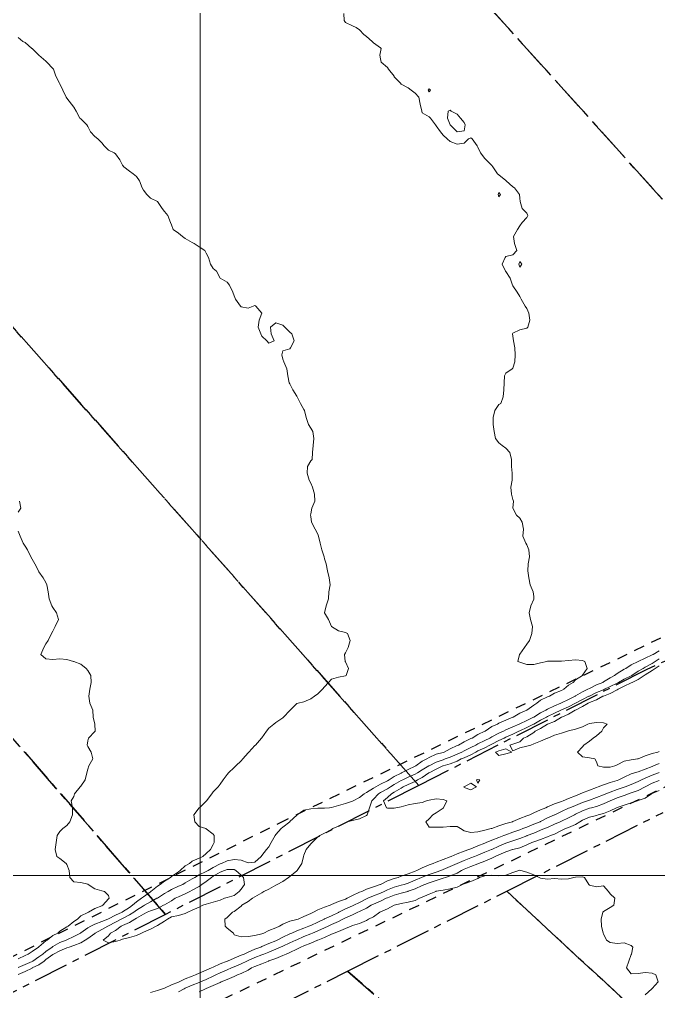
# Model space of a CAD drawing. Header units: centimetres. Extents: x 0 to 642158, y -847 to 649707.
# Drawn here: x 616853.8 to 616899.7, y 619879.1 to 619948.8 of the extents above; entities that cross this region are included whole.
import ezdxf

# ---------------------------------------------------------------- set-up
doc = ezdxf.new("R2010")
doc.units = ezdxf.units.CM
doc.header["$MEASUREMENT"] = 0
doc.linetypes.add('CENTERX2', pattern=[4, 2.5, -0.5, 0.5, -0.5])
doc.linetypes.add('JIS_02_0.7', pattern=[1.35, 0.75, -0.6])
for name, color, linetype, lineweight in [('MEV_grille', 254, 'Continuous', 9), ('WAL_parcellaire agricole', 7, 'JIS_02_0.7', 25), ('WAL_topographie 0.5', 253, 'Continuous', 20)]:
    doc.layers.add(name, color=color, linetype=linetype, lineweight=lineweight)
doc.layers.add('SPW_parcellaire cadastral', color=7, linetype='CENTERX2', lineweight=25, true_color=0xff0542)

# ---------------------------------------------------------------- blocks, each defined once
blk = doc.blocks.new('*U114')
at = {"layer": 'MEV_grille', "transparency": 33554687}
blk.add_lwpolyline([(-1338.461, 0), (1338.461, 0)], dxfattribs=at)
blk = doc.blocks.new('*U115')
at = {"layer": 'MEV_grille', "color": 0, "linetype": 'ByBlock', "lineweight": -2, "transparency": 16777216}
blk.add_blockref('*U114', (0, -2500), dxfattribs=at)
blk = doc.blocks.new('*U112')
at = {"layer": 'MEV_grille', "transparency": 33554687}
blk.add_lwpolyline([(0, 1825.476), (0, -1825.476)], dxfattribs=at)
blk = doc.blocks.new('*U113')
at = {"layer": 'MEV_grille', "color": 0, "linetype": 'ByBlock', "lineweight": -2, "transparency": 16777216}
blk.add_blockref('*U112', (1500, 0), dxfattribs=at)

msp = doc.modelspace()

# ---------------------------------------------------------------- linework, layer by layer
at = {"layer": 'SPW_parcellaire cadastral'}
for points in [[(616921.398, 619912.152), (616803.95, 620042.534), (616842.291, 620067.212), (616824.166, 620098.846), (616913.726, 620151.806), (617037.024, 619981.817), (616987.92, 619947.229), (616962.52, 619932.624), (616929.537, 619915.761), (616921.398, 619912.152)], [(616921.398, 619912.152), (616898.867, 619902.178), (616882.513, 619893.846), (616771.738, 620018.879), (616798.175, 620038.82), (616803.95, 620042.534), (616921.398, 619912.152)], [(616882.513, 619893.846), (616864.333, 619884.589), (616757.22, 620008.014), (616771.738, 620018.879), (616882.513, 619893.846)], [(616757.22, 620008.014), (616864.333, 619884.589), (616849.178, 619876.876), (616827.473, 619868.186), (616748.583, 619955.437), (616722.531, 619984.249), (616757.22, 620008.014)], [(616959.546, 619820.771), (616888.816, 619886.258), (616900.032, 619891.92)], [(616947.959, 619819.337), (616877.389, 619880.518), (616888.816, 619886.258), (616959.546, 619820.771)], [(616934.91, 619817.724), (616865.208, 619874.421), (616877.389, 619880.518), (616947.959, 619819.337)]]:
    msp.add_lwpolyline(points, dxfattribs=at)
at = {"layer": 'WAL_parcellaire agricole'}
for points in [[(617004.365, 620160.596), (617008.458, 620154.4), (617135.971, 620039.415), (617097.973, 620020.411), (617076.475, 620008.409), (617057.809, 619999.407), (617044.144, 619991.405), (617027.645, 619979.57), (617009.147, 619966.735), (616986.816, 619950.066), (616958.152, 619932.729), (616872.99, 619891.386), (616829.993, 619869.882)], [(616834.393, 619862.141), (616901.115, 619894.202), (616963.611, 619923.834), (616998.733, 619944.275), (617044.542, 619975.155), (617078.601, 619997.784), (617129.239, 620024.449), (617150.605, 620035.193), (617167.005, 620042.471), (617183.636, 620049.254), (617195.968, 620052.589), (617205.635, 620054.257), (617214.468, 620054.924), (617225.801, 620055.092), (617244.635, 620054.095), (617264.801, 620051.764), (617279.268, 620048.932), (617287.568, 620047.033), (617298.302, 620043.934), (617316.303, 620037.27), (617206.585, 619911.125), (617193.234, 619891.652), (617159.761, 619845.532), (616438.339, 619756.31)]]:
    msp.add_lwpolyline(points, dxfattribs=at)
at = {"layer": 'WAL_topographie 0.5'}
for points in [[(616877.115, 619949.25), (616877.157, 619948.75), (616877.25, 619948.603), (616877.75, 619948.367), (616878, 619948.25), (616878.25, 619948.083), (616878.558, 619947.75), (616878.75, 619947.603), (616879.15, 619947.25), (616879.25, 619947.135), (616879.75, 619946.796), (616879.813, 619946.75), (616879.75, 619946.5), (616879.704, 619946.25), (616879.75, 619946), (616879.806, 619945.75), (616880.25, 619945.386), (616880.329, 619945.25), (616880.729, 619944.75), (616880.75, 619944.714), (616881.183, 619944.25), (616881.25, 619944.179), (616881.75, 619943.909), (616881.969, 619943.75), (616882.25, 619943.525), (616882.5, 619943.25), (616882.597, 619942.75), (616882.715, 619942.25), (616882.75, 619942.125), (616883.25, 619941.833), (616883.341, 619941.75), (616883.697, 619941.25), (616883.75, 619941.183), (616884.06, 619940.75), (616884.25, 619940.515), (616884.531, 619940.25), (616884.75, 619940.075), (616885.25, 619939.875), (616885.75, 619939.95), (616886.083, 619940.25), (616886.25, 619940.338), (616886.333, 619940.25), (616886.687, 619939.75), (616886.75, 619939.65), (616886.924, 619939.25), (616887.25, 619938.833), (616887.329, 619938.75), (616887.75, 619938.35), (616887.819, 619938.25), (616888.159, 619937.75), (616888.25, 619937.679), (616888.75, 619937.266), (616888.77, 619937.25), (616889.25, 619936.821), (616889.368, 619936.75), (616889.721, 619936.25), (616889.75, 619936), (616889.77, 619935.75), (616889.917, 619935.25), (616890.25, 619934.917), (616890.341, 619934.75), (616890.25, 619934.617), (616889.927, 619934.25), (616889.75, 619934), (616889.592, 619933.75), (616889.303, 619933.25), (616889.382, 619932.75), (616889.531, 619932.25), (616889.25, 619931.929), (616888.75, 619931.809), (616888.697, 619931.75), (616888.5, 619931.25), (616888.738, 619930.75), (616888.75, 619930.726), (616889.053, 619930.25), (616889.223, 619929.75), (616889.25, 619929.708), (616889.574, 619929.25), (616889.75, 619928.95), (616889.861, 619928.75), (616890.147, 619928.25), (616890.25, 619928.075), (616890.391, 619927.75), (616890.463, 619927.25), (616890.321, 619926.75), (616890.25, 619926.675), (616889.75, 619926.56), (616889.25, 619926.3), (616889.23, 619926.25), (616889.25, 619926.083), (616889.296, 619925.75), (616889.401, 619925.25), (616889.412, 619924.75), (616889.408, 619924.25), (616889.25, 619923.788), (616889.211, 619923.75), (616888.75, 619923.434), (616888.658, 619923.25), (616888.644, 619922.75), (616888.619, 619922.25), (616888.563, 619921.75), (616888.393, 619921.25), (616888.25, 619921.183), (616887.968, 619920.75), (616887.833, 619920.25), (616887.833, 619919.75), (616887.907, 619919.25), (616888, 619918.75), (616888.25, 619918.444), (616888.481, 619918.25), (616888.75, 619918.056), (616889.032, 619917.75), (616889.157, 619917.25), (616889.157, 619916.75), (616889.201, 619916.25), (616889.202, 619915.75), (616889.116, 619915.25), (616889.167, 619914.75), (616889.25, 619914.375), (616889.296, 619914.25), (616889.25, 619913.75), (616889.516, 619913.25), (616889.75, 619913.044), (616889.922, 619912.75), (616890.019, 619912.25), (616889.977, 619911.75), (616890.179, 619911.25), (616890.25, 619911.107), (616890.406, 619910.75), (616890.444, 619910.25), (616890.353, 619909.75), (616890.342, 619909.25), (616890.409, 619908.75), (616890.5, 619908.25), (616890.715, 619907.75), (616890.75, 619907.417), (616890.765, 619907.25), (616890.75, 619907.212), (616890.55, 619906.75), (616890.438, 619906.25), (616890.511, 619905.75), (616890.658, 619905.25), (616890.628, 619904.75), (616890.448, 619904.25), (616890.25, 619903.981), (616890.102, 619903.75), (616889.75, 619903.261), (616889.74, 619903.25), (616889.614, 619902.75), (616889.75, 619902.698), (616890.25, 619902.532), (616890.75, 619902.535), (616891.25, 619902.645), (616891.7, 619902.75), (616891.75, 619902.761), (616892.25, 619902.772), (616892.75, 619902.762), (616893.25, 619902.828), (616893.75, 619902.859), (616894.25, 619902.815), (616894.425, 619902.75), (616894.59, 619902.25), (616894.25, 619901.764), (616894.242, 619901.75), (616893.75, 619901.433), (616893.582, 619901.25), (616893.25, 619901.037), (616892.917, 619900.75), (616892.75, 619900.674), (616892.25, 619900.466), (616891.875, 619900.25), (616891.75, 619900.206), (616891.25, 619899.969), (616890.976, 619899.75), (616890.75, 619899.623), (616890.259, 619899.25), (616890.25, 619899.246), (616889.75, 619899.032), (616889.267, 619898.75), (616889.25, 619898.743), (616888.75, 619898.545), (616888.25, 619898.312), (616888.143, 619898.25), (616887.75, 619898.077), (616887.274, 619897.75), (616887.25, 619897.738), (616886.75, 619897.505), (616886.338, 619897.25), (616886.25, 619897.21), (616885.75, 619896.972), (616885.355, 619896.75), (616885.25, 619896.708), (616884.75, 619896.489), (616884.33, 619896.25), (616884.25, 619896.222), (616883.75, 619896.088), (616883.25, 619895.866), (616883.078, 619895.75), (616882.75, 619895.582), (616882.292, 619895.25), (616882.25, 619895.225), (616881.75, 619894.989), (616881.268, 619894.75), (616881.25, 619894.743), (616880.75, 619894.503), (616880.381, 619894.25), (616880.25, 619894.182), (616879.75, 619893.945), (616879.431, 619893.75), (616879.25, 619893.653), (616878.75, 619893.348), (616878.589, 619893.25), (616878.25, 619892.981), (616877.79, 619892.75), (616877.75, 619892.73), (616877.25, 619892.564), (616876.75, 619892.411), (616876.25, 619892.264), (616876.098, 619892.25), (616875.75, 619892.226), (616875.25, 619892.217), (616874.75, 619892.179), (616874.25, 619892.066), (616873.778, 619891.75), (616873.75, 619891.728), (616873.25, 619891.253), (616873.246, 619891.25), (616872.75, 619890.849), (616872.63, 619890.75), (616872.25, 619890.33), (616872.19, 619890.25), (616871.909, 619889.75), (616871.75, 619889.447), (616871.586, 619889.25), (616871.25, 619888.813), (616871.185, 619888.75), (616870.75, 619888.339), (616870.25, 619888.294), (616869.75, 619888.478), (616869.25, 619888.543), (616868.75, 619888.447), (616868.34, 619888.25), (616868.25, 619888.219), (616867.75, 619887.974), (616867.384, 619887.75), (616867.25, 619887.673), (616866.75, 619887.427), (616866.433, 619887.25), (616866.25, 619887.149), (616865.75, 619886.855), (616865.563, 619886.75), (616865.25, 619886.614), (616864.75, 619886.38), (616864.529, 619886.25), (616864.25, 619886.093), (616863.75, 619885.773), (616863.716, 619885.75), (616863.25, 619885.487), (616862.813, 619885.25), (616862.75, 619885.22), (616862.25, 619884.898), (616862.056, 619884.75), (616861.75, 619884.554), (616861.25, 619884.308), (616861.139, 619884.25), (616860.75, 619884.04), (616860.25, 619883.781), (616860.186, 619883.75), (616859.75, 619883.513), (616859.273, 619883.25), (616859.25, 619883.233), (616858.75, 619882.877), (616858.553, 619882.75), (616858.25, 619882.563), (616857.75, 619882.36), (616857.412, 619882.25), (616857.25, 619882.187), (616856.75, 619881.987), (616856.3, 619881.75), (616856.25, 619881.718), (616855.75, 619881.349), (616855.614, 619881.25), (616855.25, 619880.974), (616854.767, 619880.75), (616854.75, 619880.739), (616854.25, 619880.496), (616853.75, 619880.288)], [(616853.75, 619947.533), (616854.092, 619947.25), (616854.25, 619947.159), (616854.732, 619946.75), (616854.75, 619946.732), (616855.25, 619946.25), (616855.25, 619946.25), (616855.75, 619945.822), (616855.813, 619945.75), (616856.25, 619945.313), (616856.291, 619945.25), (616856.457, 619944.75), (616856.712, 619944.25), (616856.75, 619944.191), (616856.964, 619943.75), (616857.2, 619943.25), (616857.25, 619943.175), (616857.59, 619942.75), (616857.75, 619942.528), (616857.929, 619942.25), (616858.19, 619941.75), (616858.25, 619941.685), (616858.685, 619941.25), (616858.75, 619941.15), (616858.957, 619940.75), (616859.25, 619940.423), (616859.464, 619940.25), (616859.75, 619939.964), (616859.937, 619939.75), (616860.25, 619939.45), (616860.635, 619939.25), (616860.75, 619939.167), (616861.05, 619938.75), (616861.25, 619938.365), (616861.329, 619938.25), (616861.75, 619937.93), (616862, 619937.75), (616862.25, 619937.554), (616862.456, 619937.25), (616862.653, 619936.75), (616862.75, 619936.575), (616863, 619936.25), (616863.25, 619936.009), (616863.75, 619935.75), (616863.75, 619935.75), (616864.091, 619935.25), (616864.25, 619935.031), (616864.5, 619934.75), (616864.687, 619934.25), (616864.75, 619934.083), (616864.886, 619933.75), (616865.25, 619933.483), (616865.554, 619933.25), (616865.75, 619933.105), (616866.25, 619932.827), (616866.375, 619932.75), (616866.75, 619932.5), (616867.15, 619932.25), (616867.25, 619932.062), (616867.406, 619931.75), (616867.562, 619931.25), (616867.75, 619930.95), (616868, 619930.75), (616868.25, 619930.25), (616868.25, 619930.25), (616868.75, 619929.972), (616868.932, 619929.75), (616869.161, 619929.25), (616869.25, 619929), (616869.364, 619928.75), (616869.721, 619928.25), (616869.75, 619928.21), (616870.25, 619928.113), (616870.625, 619928.25), (616870.75, 619928.306), (616870.813, 619928.25), (616871.25, 619927.75), (616871.25, 619927.75), (616871.25, 619927.75), (616871.058, 619927.25), (616870.989, 619926.75), (616871.159, 619926.25), (616871.25, 619926.1), (616871.6, 619925.75), (616871.75, 619925.6), (616872.125, 619925.75), (616871.917, 619926.25), (616871.865, 619926.75), (616872.25, 619927.062), (616872.75, 619926.886), (616872.886, 619926.75), (616873.25, 619926.369), (616873.389, 619926.25), (616873.568, 619925.75), (616873.296, 619925.25), (616873.25, 619925.188), (616872.75, 619925.05), (616872.671, 619924.75), (616872.75, 619924.45), (616872.827, 619924.25), (616873.033, 619923.75), (616873.105, 619923.25), (616873.204, 619922.75), (616873.25, 619922.662), (616873.462, 619922.25), (616873.75, 619921.798), (616873.774, 619921.75), (616874.013, 619921.25), (616874.25, 619920.841), (616874.294, 619920.75), (616874.413, 619920.25), (616874.579, 619919.75), (616874.75, 619919.49), (616874.896, 619919.25), (616874.985, 619918.75), (616874.92, 619918.25), (616874.88, 619917.75), (616874.861, 619917.25), (616874.75, 619917.15), (616874.528, 619916.75), (616874.5, 619916.25), (616874.643, 619915.75), (616874.75, 619915.55), (616874.875, 619915.25), (616875.025, 619914.75), (616875.05, 619914.25), (616874.835, 619913.75), (616874.75, 619913.341), (616874.726, 619913.25), (616874.75, 619913.15), (616874.817, 619912.75), (616875.067, 619912.25), (616875.25, 619911.893), (616875.314, 619911.75), (616875.432, 619911.25), (616875.542, 619910.75), (616875.714, 619910.25), (616875.75, 619910.125), (616875.87, 619909.75), (616875.944, 619909.25), (616876.083, 619908.75), (616876.15, 619908.25), (616876.056, 619907.75), (616876.025, 619907.25), (616875.859, 619906.75), (616875.75, 619906.25), (616876.017, 619905.75), (616876.25, 619905.25), (616876.25, 619905.25), (616876.75, 619904.942), (616877.25, 619904.824), (616877.393, 619904.75), (616877.583, 619904.25), (616877.438, 619903.75), (616877.25, 619903.375), (616877.167, 619903.25), (616877.212, 619902.75), (616877.25, 619902.712), (616877.464, 619902.25), (616877.287, 619901.75), (616877.25, 619901.718), (616876.75, 619901.617), (616876.25, 619901.482), (616876.026, 619901.25), (616875.75, 619900.93), (616875.589, 619900.75), (616875.25, 619900.433), (616875.03, 619900.25), (616874.75, 619900.075), (616874.25, 619899.858), (616873.85, 619899.75), (616873.75, 619899.722), (616873.264, 619899.25), (616873.25, 619899.236), (616872.791, 619898.75), (616872.75, 619898.708), (616872.25, 619898.379), (616872.105, 619898.25), (616871.75, 619897.96), (616871.583, 619897.75), (616871.25, 619897.279), (616871.226, 619897.25), (616870.779, 619896.75), (616870.75, 619896.721), (616870.306, 619896.25), (616870.25, 619896.183), (616869.879, 619895.75), (616869.75, 619895.628), (616869.382, 619895.25), (616869.25, 619895.128), (616868.853, 619894.75), (616868.75, 619894.632), (616868.461, 619894.25), (616868.25, 619893.953), (616868.112, 619893.75), (616867.75, 619893.388), (616867.643, 619893.25), (616867.277, 619892.75), (616867.25, 619892.721), (616866.758, 619892.25), (616866.75, 619892.241), (616866.365, 619891.75), (616866.434, 619891.25), (616866.75, 619890.909), (616867.226, 619890.75), (616867.25, 619890.739), (616867.75, 619890.354), (616867.831, 619890.25), (616867.83, 619889.75), (616867.75, 619889.601), (616867.567, 619889.25), (616867.25, 619888.968), (616867.013, 619888.75), (616866.75, 619888.637), (616866.25, 619888.411), (616866.043, 619888.25), (616865.75, 619888.077), (616865.371, 619887.75), (616865.25, 619887.662), (616864.75, 619887.305), (616864.684, 619887.25), (616864.25, 619886.989), (616863.946, 619886.75), (616863.75, 619886.62), (616863.285, 619886.25), (616863.25, 619886.227), (616862.75, 619885.865), (616862.617, 619885.75), (616862.25, 619885.508), (616861.966, 619885.25), (616861.75, 619885.091), (616861.25, 619884.77), (616861.216, 619884.75), (616860.75, 619884.553), (616860.25, 619884.28), (616860.188, 619884.25), (616859.75, 619884.083), (616859.25, 619883.893), (616858.976, 619883.75), (616858.75, 619883.622), (616858.25, 619883.263), (616858.231, 619883.25), (616857.75, 619883.007), (616857.25, 619882.782), (616857.191, 619882.75), (616856.75, 619882.568), (616856.25, 619882.285), (616856.204, 619882.25), (616855.75, 619881.927), (616855.535, 619881.75), (616855.25, 619881.54), (616854.801, 619881.25), (616854.75, 619881.221), (616854.25, 619881.012), (616853.75, 619880.792)], [(616883.35, 619943.75), (616883.25, 619943.639), (616883.167, 619943.75), (616883.25, 619943.841), (616883.35, 619943.75)], [(616885.251, 619940.75), (616885.25, 619940.75), (616885.25, 619940.75), (616884.75, 619941.25), (616884.75, 619941.25), (616884.566, 619941.75), (616884.607, 619942.25), (616884.75, 619942.306), (616884.827, 619942.25), (616885.25, 619942.021), (616885.51, 619941.75), (616885.75, 619941.417), (616885.838, 619941.25), (616885.75, 619940.822), (616885.251, 619940.75)], [(616888.25, 619936.083), (616888.361, 619936.25), (616888.25, 619936.393), (616888.206, 619936.25), (616888.25, 619936.083)], [(616889.893, 619931.25), (616889.75, 619931.05), (616889.694, 619931.25), (616889.75, 619931.45), (616889.893, 619931.25)], [(616853.845, 619914.25), (616853.942, 619913.75), (616853.75, 619913.472)], [(616853.75, 619912.094), (616853.903, 619911.75), (616854.122, 619911.25), (616854.25, 619911.033), (616854.426, 619910.75), (616854.675, 619910.25), (616854.75, 619910.092), (616854.941, 619909.75), (616855.209, 619909.25), (616855.25, 619909.192), (616855.561, 619908.75), (616855.75, 619908.417), (616855.815, 619908.25), (616855.914, 619907.75), (616855.971, 619907.25), (616856.167, 619906.75), (616856.25, 619906.619), (616856.508, 619906.25), (616856.639, 619905.75), (616856.423, 619905.25), (616856.25, 619904.929), (616856.15, 619904.75), (616855.901, 619904.25), (616855.75, 619904.015), (616855.592, 619903.75), (616855.381, 619903.25), (616855.75, 619902.934), (616856.25, 619902.901), (616856.75, 619902.939), (616857.25, 619902.891), (616857.724, 619902.75), (616857.75, 619902.74), (616858.25, 619902.543), (616858.625, 619902.25), (616858.75, 619902.105), (616858.97, 619901.75), (616859, 619901.25), (616858.904, 619900.75), (616858.823, 619900.25), (616858.893, 619899.75), (616859.107, 619899.25), (616859.145, 619898.75), (616859.25, 619898.25), (616859.25, 619898.25), (616859.27, 619897.75), (616859.25, 619897.721), (616858.806, 619897.25), (616858.75, 619897.05), (616858.704, 619896.75), (616858.75, 619896.635), (616859, 619896.25), (616859.104, 619895.75), (616858.831, 619895.25), (616858.75, 619895.023), (616858.685, 619894.75), (616858.561, 619894.25), (616858.25, 619893.798), (616858.217, 619893.75), (616857.807, 619893.25), (616857.75, 619893.05), (616857.55, 619892.75), (616857.661, 619892.25), (616857.656, 619891.75), (616857.466, 619891.25), (616857.25, 619890.975), (616856.95, 619890.75), (616856.75, 619890.536), (616856.56, 619890.25), (616856.478, 619889.75), (616856.401, 619889.25), (616856.54, 619888.75), (616856.75, 619888.607), (616857.204, 619888.25), (616857.25, 619888.187), (616857.417, 619887.75), (616857.457, 619887.25), (616857.75, 619886.926), (616858.25, 619886.875), (616858.75, 619886.775), (616858.79, 619886.75), (616859.25, 619886.431), (616859.75, 619886.299), (616859.95, 619886.25), (616860.25, 619885.95), (616860.294, 619885.75), (616860.25, 619885.719), (616859.827, 619885.25), (616859.75, 619885.216), (616859.25, 619885.008), (616858.794, 619884.75), (616858.75, 619884.738), (616858.25, 619884.49), (616858.004, 619884.25), (616857.75, 619884.077), (616857.345, 619883.75), (616857.25, 619883.699), (616856.75, 619883.386), (616856.593, 619883.25), (616856.25, 619883.072), (616855.843, 619882.75), (616855.75, 619882.691), (616855.25, 619882.276), (616855.22, 619882.25), (616854.75, 619881.944), (616854.481, 619881.75), (616854.25, 619881.649), (616853.75, 619881.411)], [(616899.75, 619903.519), (616899.319, 619903.25), (616899.25, 619903.213), (616898.75, 619902.988), (616898.25, 619902.755), (616898.24, 619902.75), (616897.75, 619902.497), (616897.364, 619902.25), (616897.25, 619902.188), (616896.75, 619901.894), (616896.553, 619901.75), (616896.25, 619901.58), (616895.75, 619901.276), (616895.704, 619901.25), (616895.25, 619901.079), (616894.75, 619900.818), (616894.637, 619900.75), (616894.25, 619900.574), (616893.75, 619900.271), (616893.717, 619900.25), (616893.25, 619900.021), (616892.75, 619899.774), (616892.701, 619899.75), (616892.25, 619899.57), (616891.75, 619899.327), (616891.621, 619899.25), (616891.25, 619899.062), (616890.75, 619898.751), (616890.749, 619898.75), (616890.25, 619898.516), (616889.75, 619898.276), (616889.698, 619898.25), (616889.25, 619898.062), (616888.75, 619897.832), (616888.587, 619897.75), (616888.25, 619897.597), (616887.75, 619897.333), (616887.611, 619897.25), (616887.25, 619897.071), (616886.75, 619896.832), (616886.601, 619896.75), (616886.25, 619896.579), (616885.75, 619896.332), (616885.584, 619896.25), (616885.25, 619896.104), (616884.75, 619895.885), (616884.41, 619895.75), (616884.25, 619895.695), (616883.75, 619895.526), (616883.25, 619895.27), (616883.218, 619895.25), (616882.75, 619894.967), (616882.414, 619894.75), (616882.25, 619894.654), (616881.75, 619894.437), (616881.353, 619894.25), (616881.25, 619894.197), (616880.75, 619893.909), (616880.48, 619893.75), (616880.25, 619893.617), (616879.75, 619893.339), (616879.614, 619893.25), (616879.25, 619892.878), (616879.13, 619892.75), (616878.977, 619892.25), (616878.791, 619891.75), (616878.75, 619891.702), (616878.25, 619891.448), (616877.75, 619891.329), (616877.373, 619891.25), (616877.25, 619891.198), (616876.75, 619890.925), (616876.335, 619890.75), (616876.25, 619890.687), (616875.75, 619890.424), (616875.398, 619890.25), (616875.25, 619890.158), (616874.853, 619889.75), (616874.75, 619889.649), (616874.426, 619889.25), (616874.25, 619888.85), (616874.221, 619888.75), (616874.108, 619888.25), (616873.769, 619887.75), (616873.75, 619887.733), (616873.25, 619887.327), (616873.154, 619887.25), (616872.75, 619886.965), (616872.352, 619886.75), (616872.25, 619886.684), (616871.75, 619886.419), (616871.391, 619886.25), (616871.25, 619886.148), (616870.75, 619885.864), (616870.572, 619885.75), (616870.25, 619885.529), (616869.801, 619885.25), (616869.75, 619885.195), (616869.25, 619884.814), (616869.147, 619884.75), (616868.75, 619884.385), (616868.583, 619884.25), (616868.603, 619883.75), (616868.75, 619883.618), (616869.217, 619883.25), (616869.25, 619883.125), (616869.75, 619882.993), (616870.25, 619883.022), (616870.75, 619883.092), (616871.25, 619883.212), (616871.387, 619883.25), (616871.75, 619883.436), (616872.25, 619883.639), (616872.515, 619883.75), (616872.75, 619883.9), (616873.25, 619884.107), (616873.75, 619884.221), (616873.854, 619884.25), (616874.25, 619884.436), (616874.75, 619884.67), (616874.941, 619884.75), (616875.25, 619884.921), (616875.75, 619885.108), (616876.145, 619885.25), (616876.25, 619885.304), (616876.75, 619885.528), (616877.25, 619885.7), (616877.373, 619885.75), (616877.75, 619885.955), (616878.25, 619886.182), (616878.422, 619886.25), (616878.75, 619886.412), (616879.25, 619886.581), (616879.742, 619886.75), (616879.75, 619886.754), (616880.25, 619887.001), (616880.75, 619887.168), (616881.03, 619887.25), (616881.25, 619887.337), (616881.75, 619887.515), (616882.25, 619887.705), (616882.361, 619887.75), (616882.75, 619887.945), (616883.25, 619888.147), (616883.541, 619888.25), (616883.75, 619888.337), (616884.25, 619888.527), (616884.75, 619888.723), (616884.817, 619888.75), (616885.25, 619888.945), (616885.75, 619889.137), (616886.093, 619889.25), (616886.25, 619889.308), (616886.75, 619889.513), (616887.25, 619889.714), (616887.347, 619889.75), (616887.75, 619889.913), (616888.25, 619890.115), (616888.603, 619890.25), (616888.75, 619890.308), (616889.25, 619890.498), (616889.75, 619890.673), (616889.964, 619890.75), (616890.25, 619890.864), (616890.75, 619891.065), (616891.205, 619891.25), (616891.25, 619891.271), (616891.75, 619891.52), (616892.25, 619891.743), (616892.266, 619891.75), (616892.75, 619891.971), (616893.25, 619892.211), (616893.338, 619892.25), (616893.75, 619892.42), (616894.25, 619892.62), (616894.615, 619892.75), (616894.75, 619892.804), (616895.25, 619892.979), (616895.75, 619893.183), (616895.918, 619893.25), (616896.25, 619893.38), (616896.75, 619893.548), (616897.25, 619893.727), (616897.314, 619893.75), (616897.75, 619893.93), (616898.25, 619894.127), (616898.498, 619894.25), (616898.75, 619894.367), (616899.25, 619894.59), (616899.696, 619894.75), (616899.75, 619894.772)], [(616899.75, 619902.926), (616899.472, 619902.75), (616899.25, 619902.613), (616898.75, 619902.333), (616898.606, 619902.25), (616898.25, 619902.042), (616897.794, 619901.75), (616897.75, 619901.726), (616897.25, 619901.484), (616896.848, 619901.25), (616896.75, 619901.2), (616896.25, 619900.946), (616895.84, 619900.75), (616895.75, 619900.712), (616895.25, 619900.51), (616894.75, 619900.269), (616894.714, 619900.25), (616894.25, 619900.03), (616893.75, 619899.751), (616893.748, 619899.75), (616893.25, 619899.501), (616892.75, 619899.273), (616892.702, 619899.25), (616892.25, 619899.036), (616891.75, 619898.8), (616891.661, 619898.75), (616891.25, 619898.526), (616890.75, 619898.258), (616890.735, 619898.25), (616890.25, 619898.001), (616889.75, 619897.777), (616889.692, 619897.75), (616889.25, 619897.535), (616888.75, 619897.31), (616888.625, 619897.25), (616888.25, 619897.065), (616887.75, 619896.824), (616887.606, 619896.75), (616887.25, 619896.554), (616886.75, 619896.329), (616886.592, 619896.25), (616886.25, 619896.058), (616885.75, 619895.835), (616885.554, 619895.75), (616885.25, 619895.592), (616884.75, 619895.402), (616884.25, 619895.261), (616884.219, 619895.25), (616883.75, 619895.027), (616883.25, 619894.766), (616883.224, 619894.75), (616882.75, 619894.419), (616882.415, 619894.25), (616882.25, 619894.145), (616881.75, 619893.919), (616881.379, 619893.75), (616881.25, 619893.66), (616880.75, 619893.357), (616880.541, 619893.25), (616880.25, 619892.983), (616879.972, 619892.75), (616880.199, 619892.25), (616880.25, 619892.212), (616880.75, 619892.215), (616880.857, 619892.25), (616881.25, 619892.325), (616881.75, 619892.458), (616882.25, 619892.56), (616882.75, 619892.622), (616883.05, 619892.75), (616883.25, 619892.803), (616883.75, 619892.902), (616884.25, 619892.837), (616884.529, 619892.75), (616884.287, 619892.25), (616884.25, 619892.219), (616883.75, 619891.896), (616883.519, 619891.75), (616883.25, 619891.453), (616883.019, 619891.25), (616883.25, 619890.85), (616883.75, 619890.855), (616884.25, 619890.845), (616884.75, 619890.895), (616885.25, 619890.894), (616885.507, 619890.75), (616885.75, 619890.602), (616886.25, 619890.485), (616886.75, 619890.528), (616887.25, 619890.639), (616887.705, 619890.75), (616887.75, 619890.768), (616888.25, 619890.955), (616888.75, 619891.111), (616889.22, 619891.25), (616889.25, 619891.263), (616889.75, 619891.48), (616890.25, 619891.668), (616890.476, 619891.75), (616890.75, 619891.882), (616891.25, 619892.097), (616891.623, 619892.25), (616891.75, 619892.311), (616892.25, 619892.52), (616892.75, 619892.704), (616892.864, 619892.75), (616893.25, 619892.919), (616893.75, 619893.113), (616894.097, 619893.25), (616894.25, 619893.322), (616894.75, 619893.522), (616895.25, 619893.699), (616895.379, 619893.75), (616895.75, 619893.904), (616896.25, 619894.064), (616896.75, 619894.21), (616896.85, 619894.25), (616897.25, 619894.45), (616897.75, 619894.677), (616897.985, 619894.75), (616898.25, 619894.831), (616898.75, 619895.012), (616899.25, 619895.217), (616899.341, 619895.25), (616899.75, 619895.419)], [(616899.75, 619902.433), (616899.457, 619902.25), (616899.25, 619902.1), (616898.75, 619901.791), (616898.684, 619901.75), (616898.25, 619901.466), (616897.817, 619901.25), (616897.75, 619901.213), (616897.25, 619900.967), (616896.815, 619900.75), (616896.75, 619900.704), (616896.25, 619900.451), (616895.75, 619900.263), (616895.72, 619900.25), (616895.25, 619899.995), (616894.75, 619899.793), (616894.659, 619899.75), (616894.25, 619899.507), (616893.75, 619899.263), (616893.723, 619899.25), (616893.25, 619898.96), (616892.759, 619898.75), (616892.75, 619898.742), (616892.25, 619898.438), (616891.75, 619898.254), (616891.742, 619898.25), (616891.25, 619897.927), (616890.851, 619897.75), (616890.75, 619897.654), (616890.25, 619897.341), (616890.028, 619897.25), (616889.75, 619896.977), (616889.25, 619896.819), (616889.042, 619896.75), (616889.25, 619896.34), (616889.75, 619896.55), (616890.25, 619896.67), (616890.537, 619896.75), (616890.75, 619896.829), (616891.25, 619897.021), (616891.75, 619897.239), (616891.774, 619897.25), (616892.25, 619897.449), (616892.75, 619897.601), (616893.184, 619897.75), (616893.25, 619897.772), (616893.75, 619897.897), (616894.25, 619898.058), (616894.64, 619898.25), (616894.75, 619898.289), (616895.25, 619898.358), (616895.75, 619898.347), (616896.017, 619898.25), (616895.75, 619897.974), (616895.631, 619897.75), (616895.25, 619897.415), (616895.03, 619897.25), (616894.75, 619897.026), (616894.34, 619896.75), (616894.25, 619896.62), (616893.899, 619896.25), (616894.25, 619895.893), (616894.75, 619895.842), (616895.139, 619895.75), (616895.25, 619895.55), (616895.35, 619895.25), (616895.75, 619895.154), (616896.25, 619895.168), (616896.577, 619895.25), (616896.75, 619895.338), (616897.25, 619895.602), (616897.75, 619895.694), (616898.21, 619895.75), (616898.25, 619895.759), (616898.75, 619895.967), (616899.25, 619896.139), (616899.662, 619896.25), (616899.75, 619896.285)], [(616888.75, 619896.129), (616889.174, 619896.25), (616888.75, 619896.484), (616888.25, 619896.342), (616888.007, 619896.25), (616888.25, 619896.01), (616888.75, 619896.129)], [(616863.25, 619878.995), (616863.75, 619879.14), (616864.106, 619879.25), (616864.25, 619879.311), (616864.75, 619879.538), (616865.25, 619879.727), (616865.303, 619879.75), (616865.75, 619879.972), (616866.25, 619880.166), (616866.476, 619880.25), (616866.75, 619880.37), (616867.25, 619880.586), (616867.631, 619880.75), (616867.75, 619880.812), (616868.25, 619881.043), (616868.75, 619881.234), (616868.787, 619881.25), (616869.25, 619881.463), (616869.75, 619881.662), (616869.968, 619881.75), (616870.25, 619881.882), (616870.75, 619882.092), (616871.171, 619882.25), (616871.25, 619882.285), (616871.75, 619882.5), (616872.25, 619882.711), (616872.334, 619882.75), (616872.75, 619882.961), (616873.25, 619883.192), (616873.383, 619883.25), (616873.75, 619883.418), (616874.25, 619883.608), (616874.618, 619883.75), (616874.75, 619883.809), (616875.25, 619884.047), (616875.709, 619884.25), (616875.75, 619884.269), (616876.25, 619884.501), (616876.75, 619884.741), (616876.768, 619884.75), (616877.25, 619884.986), (616877.75, 619885.209), (616877.835, 619885.25), (616878.25, 619885.461), (616878.75, 619885.707), (616878.844, 619885.75), (616879.25, 619885.922), (616879.75, 619886.131), (616880.011, 619886.25), (616880.25, 619886.361), (616880.75, 619886.543), (616881.25, 619886.686), (616881.466, 619886.75), (616881.75, 619886.846), (616882.25, 619887.051), (616882.711, 619887.25), (616882.75, 619887.267), (616883.25, 619887.452), (616883.75, 619887.628), (616884.076, 619887.75), (616884.25, 619887.821), (616884.75, 619888.026), (616885.25, 619888.248), (616885.254, 619888.25), (616885.75, 619888.464), (616886.25, 619888.653), (616886.508, 619888.75), (616886.75, 619888.849), (616887.25, 619889.058), (616887.73, 619889.25), (616887.75, 619889.258), (616888.25, 619889.483), (616888.75, 619889.703), (616888.889, 619889.75), (616889.25, 619889.876), (616889.75, 619890.04), (616890.25, 619890.234), (616890.289, 619890.25), (616890.75, 619890.436), (616891.25, 619890.635), (616891.536, 619890.75), (616891.75, 619890.843), (616892.25, 619891.071), (616892.646, 619891.25), (616892.75, 619891.296), (616893.25, 619891.522), (616893.686, 619891.75), (616893.75, 619891.782), (616894.25, 619892.027), (616894.75, 619892.209), (616894.899, 619892.25), (616895.25, 619892.349), (616895.75, 619892.528), (616896.238, 619892.75), (616896.25, 619892.755), (616896.75, 619892.95), (616897.25, 619893.14), (616897.556, 619893.25), (616897.75, 619893.317), (616898.25, 619893.486), (616898.75, 619893.744), (616898.76, 619893.75), (616899.25, 619894.017), (616899.75, 619894.211)], [(616886.88, 619894.25), (616886.75, 619894.019), (616886.655, 619894.25), (616886.75, 619894.271), (616886.88, 619894.25)], [(616865.25, 619879.041), (616865.664, 619879.25), (616865.75, 619879.291), (616866.25, 619879.506), (616866.75, 619879.704), (616866.851, 619879.75), (616867.25, 619879.928), (616867.75, 619880.161), (616867.934, 619880.25), (616868.25, 619880.398), (616868.75, 619880.614), (616869.071, 619880.75), (616869.25, 619880.826), (616869.75, 619881.048), (616870.173, 619881.25), (616870.25, 619881.283), (616870.75, 619881.499), (616871.25, 619881.693), (616871.393, 619881.75), (616871.75, 619881.891), (616872.25, 619882.1), (616872.579, 619882.25), (616872.75, 619882.328), (616873.25, 619882.555), (616873.677, 619882.75), (616873.75, 619882.783), (616874.25, 619882.999), (616874.75, 619883.194), (616874.882, 619883.25), (616875.25, 619883.407), (616875.75, 619883.631), (616876.012, 619883.75), (616876.25, 619883.86), (616876.75, 619884.097), (616877.05, 619884.25), (616877.25, 619884.351), (616877.75, 619884.576), (616878.126, 619884.75), (616878.25, 619884.806), (616878.75, 619885.053), (616879.091, 619885.25), (616879.25, 619885.327), (616879.75, 619885.552), (616880.159, 619885.75), (616880.25, 619885.791), (616880.75, 619885.986), (616881.25, 619886.13), (616881.718, 619886.25), (616881.75, 619886.258), (616882.25, 619886.423), (616882.75, 619886.661), (616882.943, 619886.75), (616883.25, 619886.867), (616883.75, 619887.02), (616884.25, 619887.194), (616884.413, 619887.25), (616884.75, 619887.36), (616885.25, 619887.565), (616885.577, 619887.75), (616885.75, 619887.834), (616886.25, 619888.04), (616886.75, 619888.233), (616886.793, 619888.25), (616887.25, 619888.407), (616887.75, 619888.627), (616887.981, 619888.75), (616888.25, 619888.869), (616888.75, 619889.081), (616889.232, 619889.25), (616889.25, 619889.255), (616889.75, 619889.374), (616890.25, 619889.577), (616890.608, 619889.75), (616890.75, 619889.805), (616891.25, 619889.974), (616891.75, 619890.155), (616891.959, 619890.25), (616892.25, 619890.364), (616892.75, 619890.616), (616893.024, 619890.75), (616893.25, 619890.839), (616893.75, 619891.049), (616894.055, 619891.25), (616894.25, 619891.36), (616894.75, 619891.57), (616895.25, 619891.702), (616895.385, 619891.75), (616895.75, 619891.846), (616896.25, 619892.039), (616896.687, 619892.25), (616896.75, 619892.274), (616897.25, 619892.433), (616897.75, 619892.594), (616898.199, 619892.75), (616898.25, 619892.763), (616898.75, 619892.942), (616899.209, 619893.25), (616899.25, 619893.273), (616899.75, 619893.481)], [(616886.654, 619893.75), (616886.25, 619893.539), (616885.75, 619893.7), (616885.743, 619893.75), (616885.75, 619893.757), (616886.25, 619894.018), (616886.654, 619893.75)], [(616860.75, 619882.649), (616861.083, 619882.75), (616861.25, 619882.811), (616861.75, 619882.947), (616862.25, 619883.086), (616862.605, 619883.25), (616862.75, 619883.32), (616863.25, 619883.534), (616863.664, 619883.75), (616863.75, 619883.798), (616864.25, 619884.115), (616864.461, 619884.25), (616864.75, 619884.422), (616865.25, 619884.527), (616865.75, 619884.653), (616865.94, 619884.75), (616866.25, 619884.891), (616866.75, 619885.126), (616867.012, 619885.25), (616867.25, 619885.336), (616867.75, 619885.466), (616868.25, 619885.612), (616868.555, 619885.75), (616868.75, 619885.804), (616869.25, 619885.96), (616869.606, 619886.25), (616869.75, 619886.413), (616869.99, 619886.75), (616869.916, 619887.25), (616869.75, 619887.409), (616869.388, 619887.75), (616869.25, 619887.818), (616868.75, 619887.823), (616868.564, 619887.75), (616868.25, 619887.621), (616867.75, 619887.333), (616867.619, 619887.25), (616867.25, 619886.96), (616866.93, 619886.75), (616866.75, 619886.602), (616866.25, 619886.33), (616866.075, 619886.25), (616865.75, 619886.077), (616865.25, 619885.865), (616865.011, 619885.75), (616864.75, 619885.572), (616864.25, 619885.289), (616864.177, 619885.25), (616863.75, 619885.008), (616863.25, 619884.841), (616863.018, 619884.75), (616862.75, 619884.603), (616862.25, 619884.317), (616862.124, 619884.25), (616861.75, 619884.007), (616861.25, 619883.796), (616861.156, 619883.75), (616860.75, 619883.437), (616860.382, 619883.25), (616860.25, 619883.052), (616859.86, 619882.75), (616860.25, 619882.553), (616860.75, 619882.649)], [(616866.75, 619879.037), (616867.193, 619879.25), (616867.25, 619879.275), (616867.75, 619879.491), (616868.25, 619879.718), (616868.315, 619879.75), (616868.75, 619879.927), (616869.25, 619880.138), (616869.496, 619880.25), (616869.75, 619880.351), (616870.25, 619880.605), (616870.501, 619880.75), (616870.75, 619880.863), (616871.25, 619881.044), (616871.727, 619881.25), (616871.75, 619881.258), (616872.25, 619881.44), (616872.75, 619881.635), (616872.994, 619881.75), (616873.25, 619881.857), (616873.75, 619882.091), (616874.038, 619882.25), (616874.25, 619882.337), (616874.75, 619882.528), (616875.241, 619882.75), (616875.25, 619882.753), (616875.75, 619882.948), (616876.25, 619883.168), (616876.431, 619883.25), (616876.75, 619883.368), (616877.25, 619883.577), (616877.645, 619883.75), (616877.75, 619883.788), (616878.25, 619883.951), (616878.75, 619884.167), (616878.902, 619884.25), (616879.25, 619884.42), (616879.711, 619884.75), (616879.75, 619884.77), (616880.25, 619884.987), (616880.747, 619885.25), (616880.75, 619885.251), (616881.25, 619885.384), (616881.75, 619885.474), (616882.25, 619885.597), (616882.546, 619885.75), (616882.75, 619885.826), (616883.25, 619886.057), (616883.722, 619886.25), (616883.75, 619886.257), (616884.25, 619886.341), (616884.75, 619886.441), (616885.25, 619886.556), (616885.636, 619886.75), (616885.75, 619886.79), (616886.25, 619886.951), (616886.75, 619887.183), (616886.862, 619887.25), (616887.25, 619887.358), (616887.75, 619887.418), (616888.25, 619887.366), (616888.75, 619887.409), (616889.25, 619887.614), (616889.691, 619887.75), (616889.75, 619887.765), (616889.821, 619887.75), (616890.25, 619887.625), (616890.75, 619887.438), (616891.141, 619887.25), (616891.25, 619887.193), (616891.75, 619887.125), (616892.25, 619887.181), (616892.75, 619887.125), (616893.25, 619887.155), (616893.639, 619887.25), (616893.75, 619887.27), (616894.25, 619887.3), (616894.387, 619887.25), (616894.702, 619886.75), (616894.75, 619886.687), (616895.25, 619886.57), (616895.75, 619886.656), (616896.111, 619886.25), (616896.25, 619886.071), (616896.571, 619885.75), (616896.5, 619885.25), (616896.25, 619885.083), (616895.75, 619884.794), (616895.722, 619884.75), (616895.583, 619884.25), (616895.615, 619883.75), (616895.729, 619883.25), (616895.75, 619883.194), (616895.985, 619882.75), (616896.25, 619882.577), (616896.75, 619882.5), (616897.25, 619882.546), (616897.75, 619882.365), (616897.857, 619882.25), (616897.77, 619881.75), (616897.75, 619881.714), (616897.583, 619881.25), (616897.404, 619880.75), (616897.75, 619880.321), (616898.25, 619880.347), (616898.75, 619880.427), (616899.25, 619880.379), (616899.517, 619880.25), (616899.687, 619879.75), (616899.25, 619879.273), (616899.224, 619879.25), (616898.75, 619878.822)]]:
    msp.add_lwpolyline(points, dxfattribs=at)

# ---------------------------------------------------------------- block references
at = {"layer": 'MEV_grille', "transparency": 33554687}
for name, p in [('*U113', (615366.814, 620593.644)), ('*U115', (616669.481, 622387.381))]:
    msp.add_blockref(name, p, dxfattribs=at)

doc.saveas('drawing.dxf')
